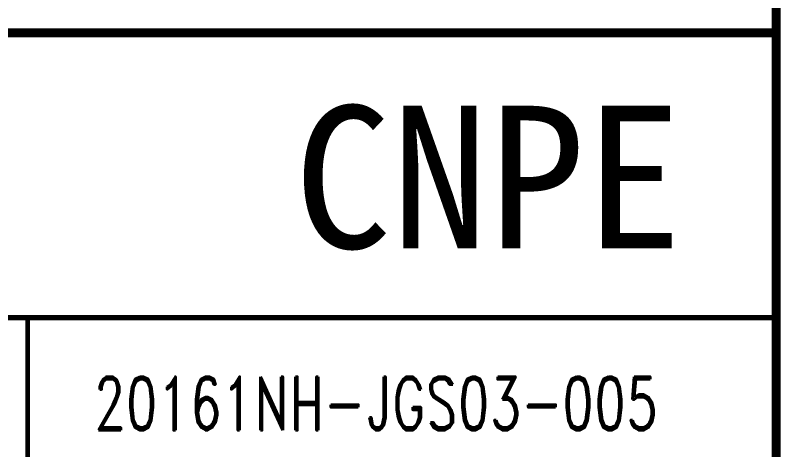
# Model space of a CAD drawing. Extents: x -44955 to 323108, y -94333 to -50667.
# Drawn here: x 35794 to 37942, y -90487 to -89268 of the extents above; entities that cross this region are included whole.
import ezdxf

# ---------------------------------------------------------------- set-up
doc = ezdxf.new("R2010")
doc.units = 0
doc.layers.get('0').update_dxf_attribs({"linetype": 'CONTINUOUS'})
for name, color, linetype in [('1', 7, 'CONTINUOUS'), ('PUB_TEXT', 7, 'CONTINUOUS'), ('TK', 4, 'CONTINUOUS')]:
    doc.layers.add(name, color=color, linetype=linetype)
doc.styles.add('romand', font='romand.shx', dxfattribs={"width": 0.7, "height": 200, "bigfont": 'OCHINESE.shx'})
doc.styles.add('宋体', font='', dxfattribs={"width": 0.7})
doc.styles.get('宋体').set_extended_font_data('SimSun')

msp = doc.modelspace()

# ---------------------------------------------------------------- linework, layer by layer
at = {"color": 4, "const_width": 25}
msp.add_lwpolyline([(-19766.9, -51166.9), (37929.1, -51166.9), (37929.1, -92216.9), (-19766.9, -92216.9)], close=True, dxfattribs=at)
at = {"layer": '1', "color": 2, "const_width": 25}
for points in [[(28929.2, -92216.9), (37929.1, -92216.9), (37929.1, -85628.9), (28929.2, -85628.9)], [(28929.2, -89316.9), (37929.1, -89316.9), (37929.1, -92216.9), (28929.2, -92216.9)]]:
    msp.add_lwpolyline(points, close=True, dxfattribs=at)
at = {"layer": '1', "color": 2}
for points, const_width in [([(28929.2, -90116.9), (37929.1, -90116.9)], 15), ([(35829.1, -90116.9), (35829.1, -90616.9)], 12.5)]:
    msp.add_lwpolyline(points, dxfattribs=dict(at, const_width=const_width))

# ---------------------------------------------------------------- texts
at = {"layer": 'PUB_TEXT', "color": 2, "style": '宋体'}
msp.add_text('CNPE', height=400, dxfattribs=at).set_placement((36576.8, -89921.8))
at = {"layer": 'TK', "color": 1, "style": 'romand', "width": 0.7}
msp.add_text('20161NH-JGS03-005', height=150, dxfattribs=at).set_placement((36013.8, -90432.5))

doc.saveas('drawing.dxf')
